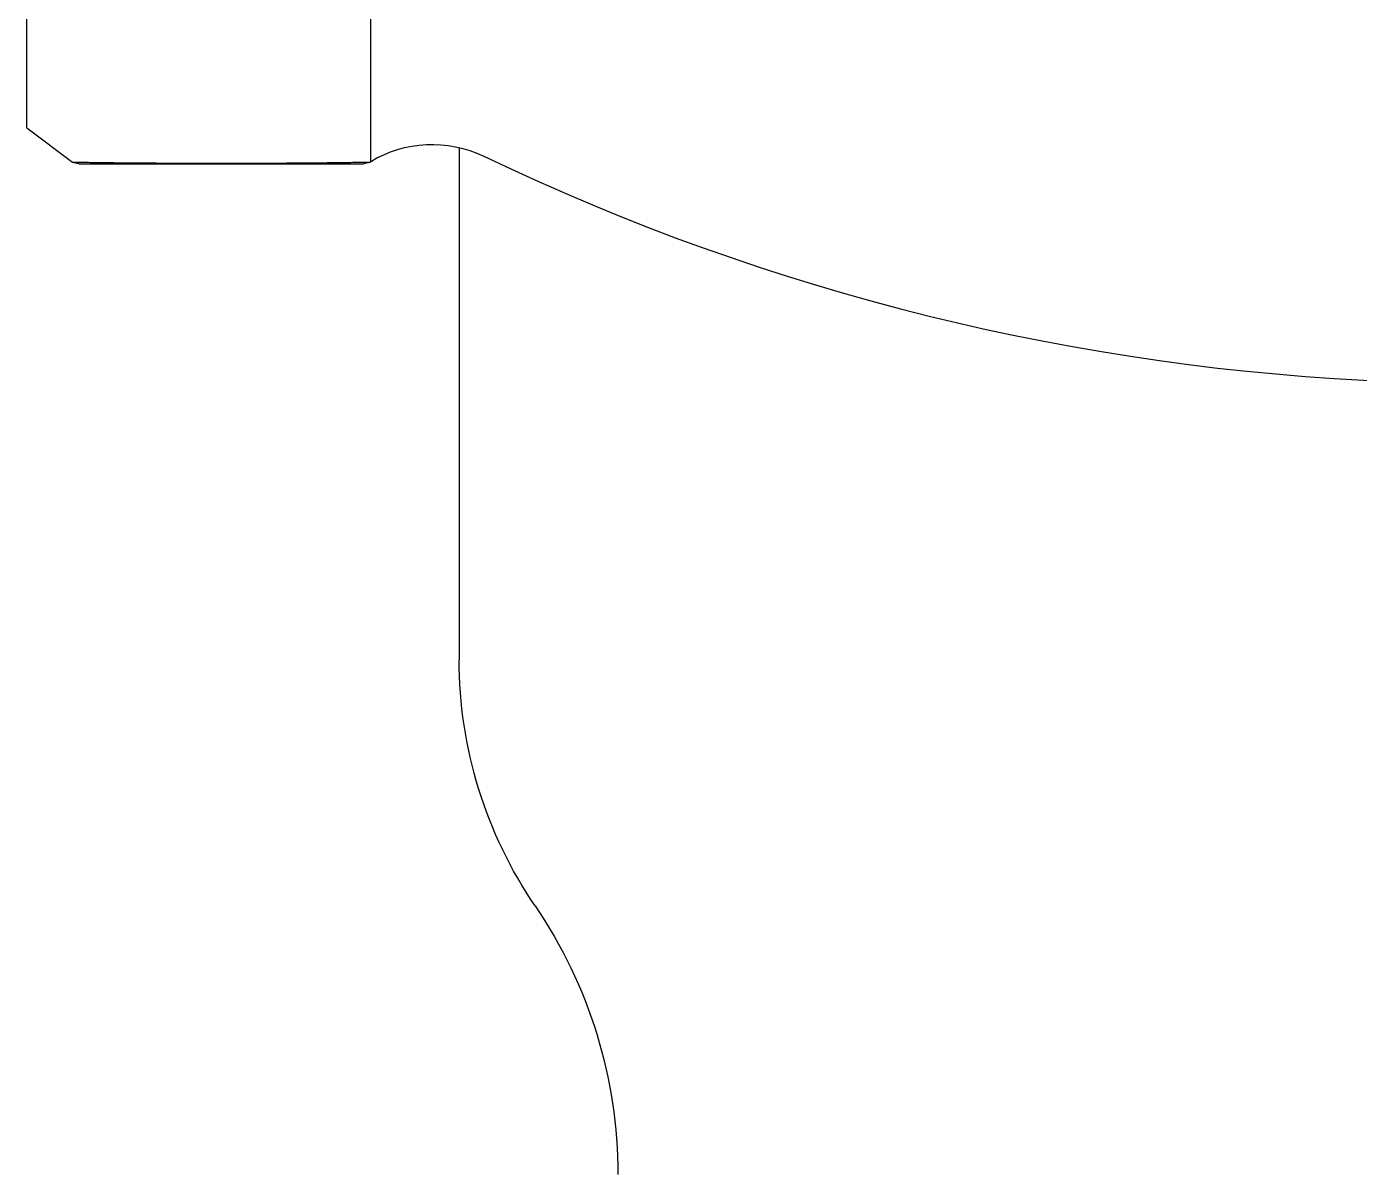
# Model space of a CAD drawing. Header units: millimetres. Extents: x 0 to 3800, y -67 to 2530.
# Drawn here: x 2306.97 to 2341.45, y 908.49 to 938.18 of the extents above; entities that cross this region are included whole.
import ezdxf

# ---------------------------------------------------------------- set-up
doc = ezdxf.new("R2010")
doc.units = ezdxf.units.MM
doc.layers.add('내부선 및 부속', color=4, linetype='Continuous')

msp = doc.modelspace()

# ---------------------------------------------------------------- linework, layer by layer
at = {"layer": '내부선 및 부속', "linetype": 'Continuous'}
for p, q in [((2315.867, 973.587), (2315.867, 934.686)), ((2306.972, 935.565), (2306.972, 972.707)), ((2306.972, 935.565), (2308.159, 934.676)), ((2318.164, 935.052), (2318.164, 921.8)), ((2308.159, 934.676), (2308.318, 934.673)), ((2308.318, 934.673), (2308.53, 934.67)), ((2308.318, 934.632), (2315.692, 934.632)), ((2315.495, 934.67), (2315.753, 934.674)), ((2315.753, 934.674), (2315.851, 934.676)), ((2315.851, 934.676), (2315.867, 934.686))]:
    msp.add_line(p, q, dxfattribs=at)
at = {"layer": '내부선 및 부속', "linetype": 'Continuous', "flags": 128}
for points in [[(2315.867, 934.686, -0.253497), (2318.797, 934.83)], [(2308.318, 934.632, -0.136614), (2308.159, 934.676)], [(2315.851, 934.676, -0.136614), (2315.692, 934.632)], [(2320.128, 915.436, -0.150798), (2318.164, 921.8)], [(2320.128, 915.436, -0.150795), (2322.27, 908.494)]]:
    msp.add_lwpolyline(points, format="xyb", dxfattribs=at)
msp.add_lwpolyline([(2308.53, 934.67), (2308.574, 934.669), (2308.617, 934.668), (2308.661, 934.668), (2308.705, 934.667), (2308.749, 934.667), (2308.793, 934.666), (2308.836, 934.666), (2308.88, 934.665), (2308.924, 934.664), (2308.968, 934.664), (2309.012, 934.663), (2309.055, 934.663), (2309.099, 934.662), (2309.143, 934.662), (2309.187, 934.661), (2309.231, 934.661), (2309.274, 934.66), (2309.318, 934.66), (2309.362, 934.659), (2309.406, 934.659), (2309.45, 934.659), (2309.493, 934.658), (2309.537, 934.658), (2309.581, 934.657), (2309.625, 934.657), (2309.669, 934.656), (2309.713, 934.656), (2309.756, 934.656), (2309.8, 934.655), (2309.844, 934.655), (2309.888, 934.655), (2309.932, 934.654), (2309.975, 934.654), (2310.019, 934.654), (2310.063, 934.653), (2310.107, 934.653), (2310.151, 934.653), (2310.194, 934.652), (2310.238, 934.652), (2310.282, 934.652), (2310.326, 934.652), (2310.37, 934.651), (2310.413, 934.651), (2310.457, 934.651), (2310.501, 934.651), (2310.545, 934.65), (2310.589, 934.65), (2310.632, 934.65), (2310.676, 934.65), (2310.72, 934.65), (2310.764, 934.649), (2310.808, 934.649), (2310.851, 934.649), (2310.895, 934.649), (2310.939, 934.649), (2310.983, 934.649), (2311.027, 934.648), (2311.071, 934.648), (2311.114, 934.648), (2311.158, 934.648), (2311.202, 934.648), (2311.246, 934.648), (2311.29, 934.648), (2311.333, 934.648), (2311.377, 934.648), (2311.421, 934.647), (2311.465, 934.647), (2311.509, 934.647), (2311.552, 934.647), (2311.596, 934.647), (2311.64, 934.647), (2311.684, 934.647), (2311.728, 934.647), (2311.771, 934.647), (2311.815, 934.647), (2311.859, 934.647), (2311.903, 934.647), (2311.947, 934.647), (2311.99, 934.647), (2312.034, 934.647), (2312.078, 934.647), (2312.122, 934.647), (2312.166, 934.647), (2312.209, 934.647), (2312.253, 934.647), (2312.297, 934.647), (2312.341, 934.647), (2312.385, 934.647), (2312.429, 934.647), (2312.472, 934.647), (2312.516, 934.647), (2312.56, 934.647), (2312.604, 934.647), (2312.648, 934.648), (2312.691, 934.648), (2312.735, 934.648), (2312.779, 934.648), (2312.823, 934.648), (2312.867, 934.648), (2312.91, 934.648), (2312.91, 934.648), (2312.954, 934.648), (2312.998, 934.648), (2313.042, 934.649), (2313.086, 934.649), (2313.129, 934.649), (2313.173, 934.649), (2313.217, 934.649), (2313.261, 934.649), (2313.305, 934.65), (2313.348, 934.65), (2313.392, 934.65), (2313.436, 934.65), (2313.48, 934.651), (2313.524, 934.651), (2313.568, 934.651), (2313.611, 934.651), (2313.655, 934.651), (2313.699, 934.652), (2313.743, 934.652), (2313.787, 934.652), (2313.83, 934.653), (2313.874, 934.653), (2313.918, 934.653), (2313.962, 934.653), (2314.006, 934.654), (2314.049, 934.654), (2314.093, 934.654), (2314.137, 934.655), (2314.181, 934.655), (2314.225, 934.655), (2314.268, 934.656), (2314.312, 934.656), (2314.356, 934.657), (2314.4, 934.657), (2314.444, 934.657), (2314.487, 934.658), (2314.531, 934.658), (2314.575, 934.659), (2314.619, 934.659), (2314.663, 934.66), (2314.706, 934.66), (2314.75, 934.661), (2314.794, 934.661), (2314.838, 934.661), (2314.882, 934.662), (2314.925, 934.662), (2314.969, 934.663), (2315.013, 934.664), (2315.057, 934.664), (2315.101, 934.665), (2315.144, 934.665), (2315.188, 934.666), (2315.232, 934.666), (2315.276, 934.667), (2315.32, 934.667), (2315.363, 934.668), (2315.407, 934.669), (2315.451, 934.669), (2315.495, 934.67), (2315.495, 934.67)], dxfattribs=at)
at = {"layer": '내부선 및 부속', "linetype": 'Continuous'}
msp.add_arc((2344.598, 988.587), 59.628, 244.36136, 291.25601, dxfattribs=at)

doc.saveas('drawing.dxf')
